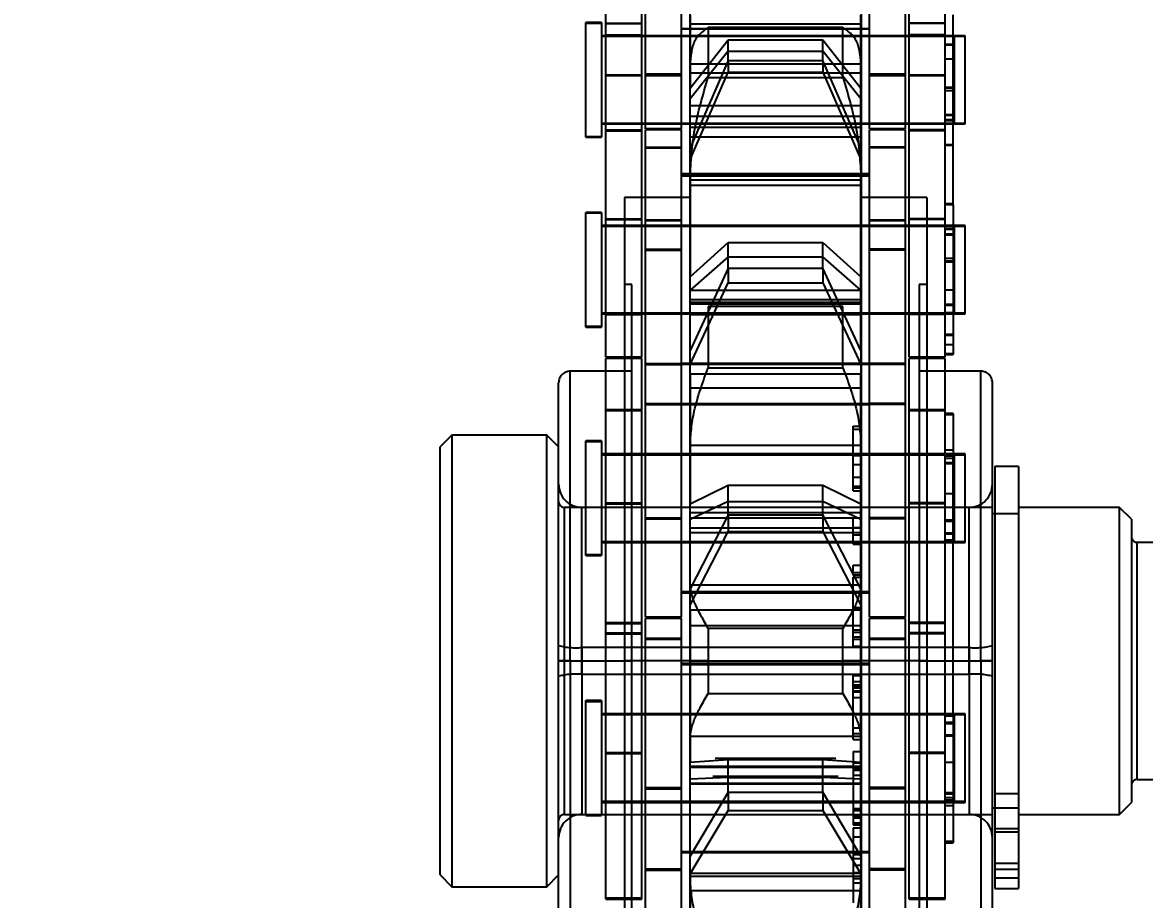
# Model space of a CAD drawing. Header units: metres. Extents: x 0 to 21025, y 0 to 14850.
# Drawn here: x 8820.4 to 8867.71, y 13208.89 to 13245.87 of the extents above; entities that cross this region are included whole.
import ezdxf

# ---------------------------------------------------------------- set-up
doc = ezdxf.new("R2010")
doc.units = ezdxf.units.M
doc.header["$LTSCALE"] = 25
doc.linetypes.add('HIDDEN2', pattern=[4.7625, 3.175, -1.5875])
doc.layers.add('18_COTAS', color=7, linetype='Continuous')
doc.layers.add('ST1', color=7, linetype='HIDDEN2')
doc.styles.add('ROMANS', font='ROMANS.SHX')
doc.dimstyles.new('25___1-25', dxfattribs={"dimscale": 25, "dimtxt": 2.5, "dimasz": 2, "dimexe": 1.5, "dimexo": 1, "dimgap": 0.5, "dimtad": 1, "dimzin": 12, "dimtxsty": 'ROMANS', "dimcen": 0, "dimclrd": 256, "dimclre": 256, "dimclrt": 3, "dimazin": 3, "dimtfac": 1, "dimtmove": 0, "dimatfit": 0, "dimfxl": 1, "dimlwd": -1, "dimlwe": -1, "dimarcsym": 0})

# ---------------------------------------------------------------- blocks, each defined once
blk = doc.blocks.new('*D14')
at = {"layer": '18_COTAS', "transparency": 16777216}
for p, q in [((8767.149, 13416.484), (9534.934, 13416.484)), ((9497.434, 11742.681), (9497.434, 13366.484)), ((8955.399, 11692.681), (9534.934, 11692.681))]:
    blk.add_line(p, q, dxfattribs=at)
for points in [[(9489.1, 13366.484), (9505.767, 13366.484), (9497.434, 13416.484)], [(9489.1, 11742.681), (9505.767, 11742.681), (9497.434, 11692.681)]]:
    blk.add_solid(points, dxfattribs=at)
at = {"layer": 'Defpoints', "color": 0, "transparency": 16777216}
for p in [(8742.149, 13416.484), (9497.434, 13416.484), (8930.399, 11692.681)]:
    blk.add_point(p, dxfattribs=at)
at = {"layer": '18_COTAS', "color": 3, "transparency": 16777216, "insert": (9447.731, 12554.582), "char_height": 62.5, "attachment_point": 5, "rotation": 90, "style": 'ROMANS'}
blk.add_mtext('1723,8', dxfattribs=at)

msp = doc.modelspace()

# ---------------------------------------------------------------- linework, layer by layer
at = {"layer": 'ST1'}
for p, q in [((8844.992, 13245.314), (8844.992, 13249.359)), ((8846.512, 13245.314), (8846.512, 13249.359)), ((8846.664, 13241.388), (8846.664, 13249.359)), ((8848.184, 13241.388), (8848.184, 13249.359)), ((8856.114, 13241.388), (8856.114, 13249.359)), ((8857.634, 13241.388), (8857.634, 13249.359)), ((8857.786, 13245.314), (8857.786, 13249.359)), ((8859.306, 13245.314), (8859.306, 13249.359)), ((8848.544, 13244.173), (8848.544, 13247.96)), ((8855.754, 13247.96), (8855.754, 13244.173)), ((8848.549, 13246.185), (8848.549, 13243.104)), ((8855.749, 13243.104), (8855.749, 13246.185)), ((8859.638, 13238.185), (8859.638, 13246.195)), ((8844.149, 13245.837), (8844.149, 13245.869)), ((8844.807, 13245.869), (8844.149, 13245.869)), ((8844.149, 13241.04), (8844.149, 13245.837)), ((8844.807, 13245.837), (8844.149, 13245.837)), ((8844.807, 13245.869), (8844.807, 13245.837)), ((8844.807, 13245.837), (8844.807, 13241.04)), ((8844.992, 13245.851), (8846.512, 13245.851)), ((8844.992, 13245.832), (8846.512, 13245.832)), ((8848.549, 13245.818), (8855.749, 13245.818)), ((8849.305, 13245.66), (8849.305, 13243.558)), ((8854.992, 13245.66), (8849.305, 13245.66)), ((8854.992, 13243.558), (8854.992, 13245.66)), ((8859.306, 13245.851), (8857.786, 13245.851)), ((8859.306, 13245.832), (8857.786, 13245.832)), ((8859.306, 13245.315), (8844.807, 13245.315)), ((8859.306, 13245.284), (8844.807, 13245.284)), ((8844.992, 13245.35), (8846.512, 13245.35)), ((8846.512, 13245.315), (8844.992, 13245.315)), ((8844.992, 13245.314), (8846.512, 13245.314)), ((8844.992, 13241.309), (8844.992, 13245.314)), ((8846.512, 13245.284), (8844.992, 13245.284)), ((8846.512, 13241.309), (8846.512, 13245.314)), ((8848.184, 13245.315), (8846.664, 13245.315)), ((8848.184, 13245.284), (8846.664, 13245.284)), ((8848.184, 13245.623), (8856.114, 13245.623)), ((8848.184, 13245.6), (8856.114, 13245.6)), ((8856.114, 13245.315), (8848.184, 13245.315)), ((8856.114, 13245.284), (8848.184, 13245.284)), ((8857.634, 13245.315), (8856.114, 13245.315)), ((8857.634, 13245.284), (8856.114, 13245.284)), ((8859.306, 13245.35), (8857.786, 13245.35)), ((8859.638, 13245.315), (8857.786, 13245.315)), ((8859.306, 13245.314), (8857.786, 13245.314)), ((8857.786, 13241.309), (8857.786, 13245.314)), ((8859.306, 13245.284), (8857.786, 13245.284)), ((8859.306, 13241.309), (8859.306, 13245.314)), ((8859.638, 13245.282), (8859.306, 13245.282)), ((8859.675, 13245.315), (8859.675, 13245.284)), ((8860.149, 13245.315), (8859.675, 13245.315)), ((8859.675, 13245.284), (8859.675, 13242.275)), ((8860.149, 13245.284), (8859.675, 13245.284)), ((8860.149, 13245.284), (8860.149, 13245.315)), ((8860.149, 13241.594), (8860.149, 13245.284)), ((8848.549, 13243.104), (8850.149, 13245.148)), ((8850.149, 13244.273), (8850.149, 13245.148)), ((8850.149, 13245.148), (8854.149, 13245.148)), ((8854.149, 13244.273), (8854.149, 13245.148)), ((8854.149, 13245.148), (8855.749, 13243.104)), ((8859.675, 13244.946), (8859.306, 13244.946)), ((8859.675, 13244.915), (8859.306, 13244.915)), ((8850.149, 13244.66), (8848.549, 13242.652)), ((8850.149, 13244.273), (8848.549, 13240.584)), ((8850.149, 13244.66), (8854.149, 13244.66)), ((8850.149, 13244.273), (8854.149, 13244.273)), ((8850.149, 13244.273), (8850.149, 13243.772)), ((8855.749, 13242.652), (8854.149, 13244.66)), ((8855.749, 13240.584), (8854.149, 13244.273)), ((8854.149, 13244.273), (8854.149, 13243.772)), ((8859.638, 13244.331), (8859.306, 13244.331)), ((8848.544, 13239.324), (8848.544, 13244.173)), ((8855.754, 13244.114), (8848.544, 13244.114)), ((8848.544, 13243.748), (8855.754, 13243.748)), ((8848.549, 13240.093), (8850.149, 13243.772)), ((8850.149, 13243.772), (8854.149, 13243.772)), ((8854.149, 13243.772), (8855.749, 13240.093)), ((8855.754, 13244.173), (8855.754, 13239.324)), ((8844.992, 13243.663), (8846.512, 13243.663)), ((8844.992, 13243.64), (8846.512, 13243.64)), ((8848.184, 13243.687), (8846.664, 13243.687)), ((8846.664, 13243.675), (8848.184, 13243.675)), ((8848.184, 13243.664), (8846.664, 13243.664)), ((8846.664, 13243.663), (8848.184, 13243.663)), ((8846.664, 13243.652), (8848.184, 13243.652)), ((8846.664, 13243.64), (8848.184, 13243.64)), ((8849.305, 13243.558), (8854.992, 13243.558)), ((8857.634, 13243.687), (8856.114, 13243.687)), ((8857.634, 13243.675), (8856.114, 13243.675)), ((8857.634, 13243.664), (8856.114, 13243.664)), ((8856.114, 13243.663), (8857.634, 13243.663)), ((8857.634, 13243.652), (8856.114, 13243.652)), ((8856.114, 13243.64), (8857.634, 13243.64)), ((8857.786, 13243.663), (8859.306, 13243.663)), ((8857.786, 13243.64), (8859.306, 13243.64)), ((8848.549, 13240.584), (8848.549, 13243.104)), ((8855.749, 13240.584), (8855.749, 13243.104)), ((8859.638, 13243.137), (8859.306, 13243.137)), ((8859.638, 13243.104), (8859.306, 13243.104)), ((8859.638, 13242.992), (8859.306, 13242.992)), ((8848.549, 13242.368), (8855.749, 13242.368)), ((8848.549, 13241.927), (8855.749, 13241.927)), ((8859.306, 13241.994), (8859.675, 13241.994)), ((8859.306, 13241.963), (8859.675, 13241.963)), ((8859.675, 13242.275), (8859.675, 13241.594)), ((8844.807, 13241.625), (8859.306, 13241.625)), ((8844.807, 13241.594), (8859.306, 13241.594)), ((8844.992, 13241.625), (8846.512, 13241.625)), ((8844.992, 13241.594), (8846.512, 13241.594)), ((8846.664, 13241.625), (8848.184, 13241.625)), ((8846.664, 13241.594), (8848.184, 13241.594)), ((8848.184, 13241.388), (8846.664, 13241.388)), ((8848.184, 13241.625), (8856.114, 13241.625)), ((8848.184, 13241.594), (8856.114, 13241.594)), ((8848.549, 13241.459), (8855.749, 13241.459)), ((8856.114, 13241.625), (8857.634, 13241.625)), ((8856.114, 13241.594), (8857.634, 13241.594)), ((8857.634, 13241.388), (8856.114, 13241.388)), ((8857.786, 13241.625), (8859.638, 13241.625)), ((8857.786, 13241.594), (8859.638, 13241.594)), ((8859.638, 13241.763), (8859.306, 13241.763)), ((8859.638, 13241.731), (8859.306, 13241.731)), ((8859.675, 13241.625), (8860.149, 13241.625)), ((8859.675, 13241.594), (8860.149, 13241.594)), ((8844.149, 13241.072), (8844.807, 13241.072)), ((8844.149, 13241.04), (8844.807, 13241.04)), ((8844.992, 13241.349), (8846.512, 13241.349)), ((8844.992, 13241.309), (8846.512, 13241.309)), ((8844.992, 13231.754), (8844.992, 13241.309)), ((8846.512, 13231.754), (8846.512, 13241.309)), ((8846.664, 13236.271), (8846.664, 13241.349)), ((8848.184, 13241.349), (8846.664, 13241.349)), ((8848.184, 13236.271), (8848.184, 13241.349)), ((8848.549, 13241.047), (8855.749, 13241.047)), ((8856.114, 13236.271), (8856.114, 13241.349)), ((8857.634, 13241.349), (8856.114, 13241.349)), ((8857.634, 13236.271), (8857.634, 13241.349)), ((8859.306, 13241.349), (8857.786, 13241.349)), ((8859.306, 13241.309), (8857.786, 13241.309)), ((8857.786, 13231.754), (8857.786, 13241.309)), ((8859.306, 13231.754), (8859.306, 13241.309)), ((8846.664, 13240.618), (8848.184, 13240.618)), ((8846.664, 13240.591), (8848.184, 13240.591)), ((8848.549, 13239.499), (8848.549, 13240.584)), ((8855.749, 13240.584), (8855.749, 13239.499)), ((8857.634, 13240.618), (8856.114, 13240.618)), ((8857.634, 13240.591), (8856.114, 13240.591)), ((8859.638, 13240.712), (8859.306, 13240.712)), ((8859.638, 13240.682), (8859.306, 13240.682)), ((8848.184, 13239.51), (8856.114, 13239.51)), ((8848.184, 13239.479), (8856.114, 13239.479)), ((8848.549, 13239.499), (8855.749, 13239.499)), ((8848.549, 13239.499), (8848.549, 13235.151)), ((8855.749, 13235.151), (8855.749, 13239.499)), ((8856.114, 13239.428), (8848.184, 13239.428)), ((8856.114, 13239.389), (8848.184, 13239.389)), ((8848.544, 13239.221), (8848.544, 13239.324)), ((8848.544, 13239.324), (8848.544, 13239.221)), ((8855.754, 13239.221), (8848.544, 13239.221)), ((8848.544, 13234.055), (8848.544, 13239.221)), ((8848.549, 13239.013), (8855.749, 13239.013)), ((8855.754, 13239.324), (8855.754, 13239.221)), ((8855.754, 13239.221), (8855.754, 13239.324)), ((8855.754, 13239.221), (8855.754, 13234.055)), ((8845.774, 13238.495), (8845.774, 13218.951)), ((8848.544, 13238.495), (8845.774, 13238.495)), ((8858.524, 13238.495), (8855.754, 13238.495)), ((8858.524, 13238.495), (8858.524, 13218.951)), ((8859.638, 13238.226), (8859.306, 13238.226)), ((8859.638, 13238.185), (8859.306, 13238.185)), ((8859.638, 13238.185), (8859.638, 13231.877)), ((8844.149, 13237.828), (8844.149, 13237.867)), ((8844.807, 13237.867), (8844.149, 13237.867)), ((8844.149, 13233.031), (8844.149, 13237.828)), ((8844.807, 13237.828), (8844.149, 13237.828)), ((8844.807, 13237.867), (8844.807, 13237.828)), ((8844.807, 13237.828), (8844.807, 13233.031)), ((8844.992, 13237.59), (8846.512, 13237.59)), ((8859.306, 13237.59), (8857.786, 13237.59)), ((8859.306, 13237.313), (8844.807, 13237.313)), ((8859.306, 13237.274), (8844.807, 13237.274)), ((8844.992, 13237.559), (8846.512, 13237.559)), ((8846.512, 13237.313), (8844.992, 13237.313)), ((8846.512, 13237.274), (8844.992, 13237.274)), ((8846.664, 13237.55), (8848.184, 13237.55)), ((8846.664, 13237.519), (8848.184, 13237.519)), ((8848.184, 13237.313), (8846.664, 13237.313)), ((8848.184, 13237.274), (8846.664, 13237.274)), ((8856.114, 13237.313), (8848.184, 13237.313)), ((8856.114, 13237.274), (8848.184, 13237.274)), ((8856.114, 13237.55), (8857.634, 13237.55)), ((8856.114, 13237.519), (8857.634, 13237.519)), ((8857.634, 13237.313), (8856.114, 13237.313)), ((8857.634, 13237.274), (8856.114, 13237.274)), ((8859.306, 13237.559), (8857.786, 13237.559)), ((8859.638, 13237.313), (8857.786, 13237.313)), ((8859.638, 13237.274), (8857.786, 13237.274)), ((8859.638, 13237.175), (8859.306, 13237.175)), ((8859.638, 13237.137), (8859.306, 13237.137)), ((8859.675, 13237.313), (8859.675, 13237.274)), ((8860.149, 13237.313), (8859.675, 13237.313)), ((8859.675, 13237.274), (8859.675, 13234.265)), ((8860.149, 13237.274), (8859.675, 13237.274)), ((8860.149, 13237.274), (8860.149, 13237.313)), ((8860.149, 13233.584), (8860.149, 13237.274)), ((8859.675, 13236.944), (8859.306, 13236.944)), ((8859.675, 13236.905), (8859.306, 13236.905)), ((8846.664, 13236.315), (8848.184, 13236.315)), ((8846.664, 13236.271), (8848.184, 13236.271)), ((8846.664, 13231.451), (8846.664, 13236.271)), ((8848.184, 13231.451), (8848.184, 13236.271)), ((8848.549, 13235.151), (8850.149, 13236.591)), ((8850.149, 13235.512), (8850.149, 13236.591)), ((8850.149, 13236.591), (8854.149, 13236.591)), ((8854.149, 13235.512), (8854.149, 13236.591)), ((8854.149, 13236.591), (8855.749, 13235.151)), ((8857.634, 13236.315), (8856.114, 13236.315)), ((8857.634, 13236.271), (8856.114, 13236.271)), ((8856.114, 13231.451), (8856.114, 13236.271)), ((8857.634, 13231.451), (8857.634, 13236.271)), ((8850.149, 13235.988), (8848.549, 13234.589)), ((8850.149, 13235.988), (8854.149, 13235.988)), ((8855.749, 13234.589), (8854.149, 13235.988)), ((8859.638, 13235.917), (8859.306, 13235.917)), ((8859.638, 13235.801), (8859.306, 13235.801)), ((8859.638, 13235.764), (8859.306, 13235.764)), ((8850.149, 13235.512), (8848.549, 13232.045)), ((8850.149, 13235.512), (8854.149, 13235.512)), ((8850.149, 13235.512), (8850.149, 13234.898)), ((8855.749, 13232.045), (8854.149, 13235.512)), ((8854.149, 13235.512), (8854.149, 13234.898)), ((8846.092, 13234.831), (8845.774, 13234.831)), ((8846.092, 13218.951), (8846.092, 13234.831)), ((8848.549, 13232.045), (8848.549, 13235.151)), ((8848.549, 13231.449), (8850.149, 13234.898)), ((8850.149, 13234.898), (8854.149, 13234.898)), ((8854.149, 13234.898), (8855.749, 13231.449)), ((8855.749, 13232.045), (8855.749, 13235.151)), ((8858.205, 13234.831), (8858.205, 13218.951)), ((8858.524, 13234.831), (8858.205, 13234.831)), ((8848.549, 13234.587), (8855.749, 13234.587)), ((8859.638, 13234.579), (8859.306, 13234.579)), ((8855.756, 13234.171), (8848.541, 13234.171)), ((8848.544, 13228.107), (8848.544, 13234.055)), ((8855.754, 13234.039), (8848.544, 13234.039)), ((8848.544, 13234.011), (8855.754, 13234.011)), ((8848.549, 13234.082), (8855.749, 13234.082)), ((8848.549, 13234.037), (8855.749, 13234.037)), ((8849.305, 13233.892), (8849.305, 13231.315)), ((8854.992, 13233.892), (8849.305, 13233.892)), ((8854.992, 13231.315), (8854.992, 13233.892)), ((8855.754, 13234.055), (8855.754, 13228.107)), ((8859.306, 13233.992), (8859.675, 13233.992)), ((8859.306, 13233.953), (8859.675, 13233.953)), ((8859.675, 13234.265), (8859.675, 13233.584)), ((8844.807, 13233.623), (8859.306, 13233.623)), ((8844.807, 13233.584), (8859.306, 13233.584)), ((8844.992, 13233.623), (8846.512, 13233.623)), ((8844.992, 13233.589), (8846.512, 13233.589)), ((8844.992, 13233.584), (8846.512, 13233.584)), ((8844.992, 13233.554), (8846.512, 13233.554)), ((8846.664, 13233.623), (8848.184, 13233.623)), ((8846.664, 13233.584), (8848.184, 13233.584)), ((8848.184, 13233.623), (8856.114, 13233.623)), ((8848.184, 13233.584), (8856.114, 13233.584)), ((8848.549, 13233.553), (8855.749, 13233.553)), ((8856.114, 13233.623), (8857.634, 13233.623)), ((8856.114, 13233.584), (8857.634, 13233.584)), ((8857.786, 13233.623), (8859.306, 13233.623)), ((8859.306, 13233.589), (8857.786, 13233.589)), ((8857.786, 13233.584), (8859.638, 13233.584)), ((8859.306, 13233.554), (8857.786, 13233.554)), ((8859.638, 13233.624), (8859.306, 13233.624)), ((8859.675, 13233.623), (8860.149, 13233.623)), ((8859.675, 13233.584), (8860.149, 13233.584)), ((8844.149, 13233.07), (8844.807, 13233.07)), ((8844.149, 13233.031), (8844.807, 13233.031)), ((8859.638, 13232.71), (8859.306, 13232.71)), ((8859.638, 13232.673), (8859.306, 13232.673)), ((8848.549, 13231.051), (8848.549, 13232.045)), ((8855.749, 13232.045), (8855.749, 13231.051)), ((8859.638, 13232.286), (8859.306, 13232.286)), ((8859.306, 13231.916), (8859.638, 13231.916)), ((8846.512, 13231.754), (8844.992, 13231.754)), ((8844.992, 13225.571), (8844.992, 13231.708)), ((8846.512, 13231.708), (8844.992, 13231.708)), ((8846.512, 13225.571), (8846.512, 13231.708)), ((8846.664, 13231.498), (8848.184, 13231.498)), ((8846.664, 13220.797), (8846.664, 13231.451)), ((8846.664, 13231.451), (8848.184, 13231.451)), ((8848.184, 13231.508), (8856.114, 13231.508)), ((8848.184, 13231.469), (8856.114, 13231.469)), ((8848.184, 13220.797), (8848.184, 13231.451)), ((8857.634, 13231.498), (8856.114, 13231.498)), ((8857.634, 13231.451), (8856.114, 13231.451)), ((8856.114, 13220.797), (8856.114, 13231.451)), ((8857.634, 13220.797), (8857.634, 13231.451)), ((8859.306, 13231.754), (8857.786, 13231.754)), ((8857.786, 13225.571), (8857.786, 13231.708)), ((8859.306, 13231.708), (8857.786, 13231.708)), ((8859.306, 13231.877), (8859.638, 13231.877)), ((8859.306, 13225.571), (8859.306, 13231.708)), ((8843.492, 13218.951), (8843.492, 13231.166)), ((8846.092, 13231.166), (8843.492, 13231.166)), ((8848.549, 13231.051), (8855.749, 13231.051)), ((8848.549, 13231.051), (8848.549, 13225.576)), ((8849.305, 13231.315), (8854.992, 13231.315)), ((8855.749, 13225.576), (8855.749, 13231.051)), ((8860.805, 13231.166), (8858.205, 13231.166)), ((8860.805, 13218.951), (8860.805, 13231.166)), ((8843.004, 13218.951), (8843.004, 13230.678)), ((8861.294, 13218.951), (8861.294, 13230.678)), ((8848.549, 13230.461), (8855.749, 13230.461)), ((8844.992, 13229.548), (8846.512, 13229.548)), ((8846.664, 13229.804), (8848.184, 13229.804)), ((8846.664, 13229.766), (8848.184, 13229.766)), ((8856.114, 13229.794), (8848.184, 13229.794)), ((8856.114, 13229.748), (8848.184, 13229.748)), ((8857.634, 13229.804), (8856.114, 13229.804)), ((8857.634, 13229.766), (8856.114, 13229.766)), ((8857.786, 13229.548), (8859.306, 13229.548)), ((8844.992, 13229.509), (8846.512, 13229.509)), ((8857.786, 13229.509), (8859.306, 13229.509)), ((8859.638, 13229.386), (8859.306, 13229.386)), ((8859.638, 13229.34), (8859.306, 13229.34)), ((8859.638, 13229.322), (8859.306, 13229.322)), ((8859.638, 13229.386), (8859.638, 13229.34)), ((8859.638, 13229.34), (8859.638, 13227.582)), ((8855.419, 13228.724), (8855.419, 13228.851)), ((8855.419, 13228.851), (8855.754, 13228.851)), ((8855.419, 13228.724), (8855.754, 13228.724)), ((8855.419, 13227.613), (8855.419, 13228.724)), ((8838.504, 13228.476), (8838.004, 13227.976)), ((8838.504, 13228.476), (8838.504, 13218.951)), ((8842.504, 13228.476), (8838.504, 13228.476)), ((8842.504, 13209.426), (8842.504, 13228.476)), ((8843.004, 13227.976), (8842.504, 13228.476)), ((8844.149, 13228.187), (8844.149, 13228.232)), ((8844.807, 13228.232), (8844.149, 13228.232)), ((8844.149, 13223.39), (8844.149, 13228.187)), ((8844.807, 13228.187), (8844.149, 13228.187)), ((8844.807, 13228.232), (8844.807, 13228.187)), ((8844.807, 13228.187), (8844.807, 13223.39)), ((8838.004, 13218.951), (8838.004, 13227.976)), ((8859.306, 13227.679), (8844.807, 13227.679)), ((8846.512, 13227.679), (8844.992, 13227.679)), ((8848.184, 13227.679), (8846.664, 13227.679)), ((8856.114, 13227.679), (8848.184, 13227.679)), ((8848.544, 13228.037), (8848.544, 13228.107)), ((8855.754, 13228.037), (8848.544, 13228.037)), ((8848.544, 13222.145), (8848.544, 13228.037)), ((8855.754, 13228.107), (8855.754, 13228.037)), ((8855.754, 13228.037), (8855.754, 13222.145)), ((8857.634, 13227.679), (8856.114, 13227.679)), ((8859.638, 13227.679), (8857.786, 13227.679)), ((8859.638, 13227.832), (8859.306, 13227.832)), ((8859.675, 13227.679), (8859.675, 13227.633)), ((8860.149, 13227.679), (8859.675, 13227.679)), ((8860.149, 13227.633), (8860.149, 13227.679)), ((8859.306, 13227.633), (8844.807, 13227.633)), ((8846.512, 13227.633), (8844.992, 13227.633)), ((8848.184, 13227.633), (8846.664, 13227.633)), ((8856.114, 13227.633), (8848.184, 13227.633)), ((8855.419, 13226.705), (8855.419, 13227.613)), ((8855.419, 13227.613), (8855.754, 13227.613)), ((8855.419, 13227.231), (8855.754, 13227.231)), ((8857.634, 13227.633), (8856.114, 13227.633)), ((8859.306, 13227.633), (8857.786, 13227.633)), ((8859.638, 13227.63), (8859.306, 13227.63)), ((8859.638, 13227.582), (8859.306, 13227.582)), ((8859.638, 13227.489), (8859.306, 13227.489)), ((8859.675, 13227.31), (8859.306, 13227.31)), ((8859.675, 13227.264), (8859.306, 13227.264)), ((8859.638, 13216.62), (8859.638, 13227.582)), ((8859.675, 13227.633), (8859.675, 13224.196)), ((8860.149, 13227.633), (8859.675, 13227.633)), ((8860.149, 13223.943), (8860.149, 13227.633)), ((8855.419, 13226.705), (8855.754, 13226.705)), ((8855.419, 13226.324), (8855.419, 13226.705)), ((8861.394, 13227.151), (8861.394, 13213.364)), ((8862.394, 13227.151), (8861.394, 13227.151)), ((8862.394, 13227.151), (8862.394, 13213.364)), ((8848.549, 13225.576), (8850.149, 13226.365)), ((8850.149, 13225.117), (8850.149, 13226.365)), ((8850.149, 13226.365), (8854.149, 13226.365)), ((8854.149, 13225.117), (8854.149, 13226.365)), ((8854.149, 13226.365), (8855.749, 13225.576)), ((8855.419, 13226.324), (8855.754, 13226.324)), ((8855.419, 13226.122), (8855.419, 13226.324)), ((8855.419, 13226.249), (8855.754, 13226.249)), ((8855.419, 13226.122), (8855.754, 13226.122)), ((8859.638, 13225.998), (8859.306, 13225.998)), ((8861.294, 13225.426), (8843.254, 13225.426)), ((8843.254, 13212.523), (8843.254, 13225.379)), ((8860.316, 13225.426), (8843.981, 13225.426)), ((8843.981, 13218.387), (8843.981, 13225.423)), ((8844.992, 13225.621), (8846.512, 13225.621)), ((8844.992, 13225.571), (8846.512, 13225.571)), ((8844.992, 13220.09), (8844.992, 13225.571)), ((8846.512, 13220.09), (8846.512, 13225.571)), ((8850.149, 13225.667), (8848.549, 13224.921)), ((8848.549, 13221.984), (8848.549, 13225.576)), ((8850.149, 13225.667), (8854.149, 13225.667)), ((8855.749, 13224.921), (8854.149, 13225.667)), ((8855.749, 13221.984), (8855.749, 13225.576)), ((8859.306, 13225.621), (8857.786, 13225.621)), ((8859.306, 13225.571), (8857.786, 13225.571)), ((8857.786, 13220.09), (8857.786, 13225.571)), ((8859.306, 13220.09), (8859.306, 13225.571)), ((8860.316, 13218.387), (8860.316, 13225.423)), ((8866.649, 13225.426), (8862.394, 13225.426)), ((8866.649, 13212.476), (8866.649, 13225.426)), ((8867.149, 13224.926), (8866.649, 13225.426)), ((8846.664, 13224.987), (8848.184, 13224.987)), ((8846.664, 13224.946), (8848.184, 13224.946)), ((8848.549, 13225.203), (8855.749, 13225.203)), ((8850.149, 13225.117), (8848.549, 13221.984)), ((8848.549, 13224.989), (8855.749, 13224.989)), ((8850.149, 13225.117), (8854.149, 13225.117)), ((8850.149, 13225.117), (8850.149, 13224.41)), ((8855.749, 13221.984), (8854.149, 13225.117)), ((8854.149, 13225.117), (8854.149, 13224.41)), ((8855.419, 13224.268), (8855.419, 13224.967)), ((8857.634, 13224.987), (8856.114, 13224.987)), ((8857.634, 13224.946), (8856.114, 13224.946)), ((8859.638, 13224.884), (8859.306, 13224.884)), ((8859.638, 13224.837), (8859.306, 13224.837)), ((8862.394, 13225.151), (8861.294, 13225.151)), ((8862.394, 13225.151), (8861.394, 13225.151)), ((8867.149, 13224.926), (8867.149, 13212.976)), ((8848.549, 13224.56), (8855.749, 13224.56)), ((8848.549, 13221.301), (8850.149, 13224.41)), ((8848.549, 13224.36), (8855.749, 13224.36)), ((8850.149, 13224.41), (8854.149, 13224.41)), ((8854.149, 13224.41), (8855.749, 13221.301)), ((8855.419, 13224.575), (8855.754, 13224.575)), ((8859.306, 13224.358), (8859.675, 13224.358)), ((8844.807, 13223.989), (8859.306, 13223.989)), ((8844.807, 13223.943), (8859.306, 13223.943)), ((8844.992, 13223.989), (8846.512, 13223.989)), ((8844.992, 13223.943), (8846.512, 13223.943)), ((8846.664, 13223.989), (8848.184, 13223.989)), ((8846.664, 13223.943), (8848.184, 13223.943)), ((8848.184, 13223.989), (8856.114, 13223.989)), ((8848.184, 13223.943), (8856.114, 13223.943)), ((8855.419, 13223.875), (8855.419, 13224.268)), ((8855.419, 13224.268), (8855.754, 13224.268)), ((8855.419, 13223.875), (8855.754, 13223.875)), ((8856.114, 13223.989), (8857.634, 13223.989)), ((8856.114, 13223.943), (8857.634, 13223.943)), ((8857.786, 13223.989), (8859.638, 13223.989)), ((8857.786, 13223.943), (8859.638, 13223.943)), ((8859.306, 13224.312), (8859.675, 13224.312)), ((8859.638, 13224.038), (8859.306, 13224.038)), ((8859.638, 13223.995), (8859.306, 13223.995)), ((8859.638, 13223.99), (8859.306, 13223.99)), ((8859.638, 13223.944), (8859.306, 13223.944)), ((8859.675, 13224.196), (8859.675, 13223.943)), ((8859.675, 13223.989), (8860.149, 13223.989)), ((8859.675, 13223.943), (8860.149, 13223.943)), ((8881.649, 13223.951), (8867.399, 13223.951)), ((8867.399, 13213.963), (8867.399, 13223.94)), ((8844.149, 13223.435), (8844.807, 13223.435)), ((8844.149, 13223.39), (8844.807, 13223.39)), ((8855.419, 13222.686), (8855.419, 13222.985)), ((8855.419, 13222.985), (8855.754, 13222.985)), ((8855.419, 13222.686), (8855.754, 13222.686)), ((8855.419, 13222.583), (8855.754, 13222.583)), ((8855.419, 13222.487), (8855.754, 13222.487)), ((8855.419, 13221.148), (8855.419, 13222.487)), ((8848.544, 13222.116), (8848.544, 13222.145)), ((8855.754, 13222.145), (8848.544, 13222.145)), ((8848.544, 13218.951), (8848.544, 13222.116)), ((8848.549, 13221.112), (8848.549, 13221.984)), ((8855.749, 13221.984), (8855.749, 13221.112)), ((8855.754, 13222.145), (8855.754, 13222.116)), ((8855.754, 13222.116), (8855.754, 13218.951)), ((8848.184, 13221.874), (8856.114, 13221.874)), ((8848.184, 13221.828), (8856.114, 13221.828)), ((8848.549, 13221.112), (8855.749, 13221.112)), ((8848.549, 13221.112), (8848.549, 13214.687)), ((8855.419, 13221.205), (8855.754, 13221.205)), ((8855.419, 13221.148), (8855.754, 13221.148)), ((8855.419, 13221.105), (8855.754, 13221.105)), ((8855.419, 13220.17), (8855.419, 13221.105)), ((8855.749, 13214.687), (8855.749, 13221.112)), ((8844.992, 13220.568), (8846.512, 13220.568)), ((8848.184, 13220.797), (8846.664, 13220.797)), ((8846.664, 13213.556), (8846.664, 13220.746)), ((8848.184, 13220.746), (8846.664, 13220.746)), ((8848.184, 13213.556), (8848.184, 13220.746)), ((8857.634, 13220.797), (8856.114, 13220.797)), ((8856.114, 13213.556), (8856.114, 13220.746)), ((8857.634, 13220.746), (8856.114, 13220.746)), ((8857.634, 13213.556), (8857.634, 13220.746)), ((8859.306, 13220.568), (8857.786, 13220.568)), ((8844.992, 13220.525), (8846.512, 13220.525)), ((8844.992, 13220.142), (8846.512, 13220.142)), ((8844.992, 13208.906), (8844.992, 13220.09)), ((8844.992, 13220.09), (8846.512, 13220.09)), ((8846.512, 13208.906), (8846.512, 13220.09)), ((8848.549, 13220.438), (8855.749, 13220.438)), ((8849.305, 13220.323), (8849.305, 13218.951)), ((8854.992, 13220.323), (8849.305, 13220.323)), ((8854.992, 13218.951), (8854.992, 13220.323)), ((8855.419, 13220.265), (8855.754, 13220.265)), ((8855.419, 13220.17), (8855.754, 13220.17)), ((8855.419, 13219.966), (8855.419, 13220.17)), ((8859.306, 13220.525), (8857.786, 13220.525)), ((8859.306, 13220.142), (8857.786, 13220.142)), ((8859.306, 13220.09), (8857.786, 13220.09)), ((8857.786, 13208.906), (8857.786, 13220.09)), ((8859.306, 13208.906), (8859.306, 13220.09)), ((8846.664, 13219.914), (8848.184, 13219.914)), ((8846.664, 13219.868), (8848.184, 13219.868)), ((8855.419, 13219.571), (8855.419, 13219.966)), ((8855.419, 13219.966), (8855.754, 13219.966)), ((8855.419, 13219.871), (8855.754, 13219.871)), ((8856.114, 13219.914), (8857.634, 13219.914)), ((8856.114, 13219.868), (8857.634, 13219.868)), ((8843.981, 13219.516), (8843.981, 13212.48)), ((8860.316, 13219.516), (8843.981, 13219.516)), ((8855.419, 13219.571), (8855.754, 13219.571)), ((8860.316, 13219.516), (8860.316, 13212.48)), ((8838.004, 13209.926), (8838.004, 13218.951)), ((8838.504, 13218.951), (8838.504, 13209.426)), ((8843.004, 13218.951), (8843.492, 13218.951)), ((8843.004, 13207.225), (8843.004, 13218.951)), ((8843.492, 13218.951), (8843.004, 13218.951)), ((8843.492, 13218.951), (8843.492, 13206.736)), ((8843.492, 13218.951), (8846.092, 13218.951)), ((8848.544, 13218.951), (8845.774, 13218.951)), ((8845.774, 13218.951), (8845.774, 13199.407)), ((8846.092, 13218.951), (8845.774, 13218.951)), ((8846.092, 13203.072), (8846.092, 13218.951)), ((8856.114, 13218.837), (8848.184, 13218.837)), ((8856.114, 13218.786), (8848.184, 13218.786)), ((8848.544, 13215.786), (8848.544, 13218.951)), ((8848.544, 13218.951), (8849.305, 13218.951)), ((8849.305, 13218.951), (8848.544, 13218.951)), ((8849.305, 13218.951), (8849.305, 13217.58)), ((8849.305, 13218.951), (8854.992, 13218.951)), ((8854.992, 13217.58), (8854.992, 13218.951)), ((8854.992, 13218.951), (8855.754, 13218.951)), ((8855.754, 13218.951), (8854.992, 13218.951)), ((8855.754, 13218.951), (8855.754, 13215.786)), ((8858.524, 13218.951), (8855.754, 13218.951)), ((8858.205, 13218.951), (8858.524, 13218.951)), ((8858.205, 13218.951), (8858.205, 13203.072)), ((8858.205, 13218.951), (8860.805, 13218.951)), ((8858.524, 13218.951), (8858.524, 13199.407)), ((8860.805, 13218.951), (8860.805, 13206.736)), ((8860.805, 13218.951), (8861.294, 13218.951)), ((8861.294, 13218.951), (8860.805, 13218.951)), ((8861.294, 13207.225), (8861.294, 13218.951)), ((8843.981, 13218.387), (8860.316, 13218.387)), ((8855.419, 13217.936), (8855.419, 13218.336)), ((8855.419, 13218.336), (8855.754, 13218.336)), ((8855.419, 13218.085), (8855.754, 13218.085)), ((8855.419, 13217.936), (8855.754, 13217.936)), ((8855.419, 13217.854), (8855.419, 13217.936)), ((8855.419, 13217.854), (8855.754, 13217.854)), ((8855.419, 13217.651), (8855.419, 13217.854)), ((8855.419, 13217.813), (8855.754, 13217.813)), ((8844.149, 13217.225), (8844.149, 13217.275)), ((8844.807, 13217.275), (8844.149, 13217.275)), ((8844.807, 13217.275), (8844.807, 13217.225)), ((8849.305, 13217.58), (8854.992, 13217.58)), ((8855.419, 13217.685), (8855.754, 13217.685)), ((8855.419, 13216.382), (8855.419, 13217.651)), ((8855.419, 13217.651), (8855.754, 13217.651)), ((8855.419, 13217.402), (8855.754, 13217.402)), ((8844.149, 13212.428), (8844.149, 13217.225)), ((8844.807, 13217.225), (8844.149, 13217.225)), ((8844.807, 13217.225), (8844.807, 13212.428)), ((8859.306, 13216.722), (8844.807, 13216.722)), ((8859.306, 13216.671), (8844.807, 13216.671)), ((8846.512, 13216.722), (8844.992, 13216.722)), ((8846.512, 13216.671), (8844.992, 13216.671)), ((8848.184, 13216.722), (8846.664, 13216.722)), ((8848.184, 13216.671), (8846.664, 13216.671)), ((8856.114, 13216.722), (8848.184, 13216.722)), ((8856.114, 13216.671), (8848.184, 13216.671)), ((8855.419, 13215.885), (8855.419, 13216.382)), ((8857.634, 13216.722), (8856.114, 13216.722)), ((8857.634, 13216.671), (8856.114, 13216.671)), ((8859.638, 13216.722), (8857.786, 13216.722)), ((8859.638, 13216.671), (8857.786, 13216.671)), ((8859.638, 13216.721), (8859.306, 13216.721)), ((8859.638, 13216.673), (8859.306, 13216.673)), ((8859.638, 13216.67), (8859.306, 13216.67)), ((8859.638, 13216.62), (8859.306, 13216.62)), ((8859.675, 13216.353), (8859.306, 13216.353)), ((8859.675, 13216.302), (8859.306, 13216.302)), ((8859.638, 13216.62), (8859.638, 13211.274)), ((8859.675, 13216.722), (8859.675, 13216.671)), ((8860.149, 13216.722), (8859.675, 13216.722)), ((8859.675, 13216.671), (8859.675, 13213.234)), ((8860.149, 13216.671), (8859.675, 13216.671)), ((8860.149, 13216.671), (8860.149, 13216.722)), ((8860.149, 13212.981), (8860.149, 13216.671)), ((8855.419, 13216.131), (8855.754, 13216.131)), ((8855.419, 13215.885), (8855.754, 13215.885)), ((8855.419, 13215.634), (8855.419, 13215.885)), ((8859.638, 13215.826), (8859.306, 13215.826)), ((8848.544, 13215.758), (8848.544, 13215.786)), ((8855.754, 13215.758), (8848.544, 13215.758)), ((8848.544, 13209.865), (8848.544, 13215.758)), ((8855.419, 13215.634), (8855.754, 13215.634)), ((8855.754, 13215.786), (8855.754, 13215.758)), ((8855.754, 13215.758), (8855.754, 13209.865)), ((8859.638, 13215.777), (8859.306, 13215.777)), ((8844.992, 13215.09), (8846.512, 13215.09)), ((8844.992, 13215.044), (8846.512, 13215.044)), ((8855.419, 13215.134), (8855.419, 13212.729)), ((8855.419, 13215.134), (8855.754, 13215.134)), ((8859.306, 13215.09), (8857.786, 13215.09)), ((8859.306, 13215.044), (8857.786, 13215.044)), ((8848.549, 13214.687), (8850.149, 13214.799)), ((8848.549, 13210.724), (8848.549, 13214.687)), ((8848.549, 13214.515), (8855.749, 13214.515)), ((8848.549, 13214.471), (8855.749, 13214.471)), ((8854.689, 13214.838), (8849.608, 13214.838)), ((8850.149, 13213.423), (8850.149, 13214.799)), ((8850.149, 13214.799), (8854.149, 13214.799)), ((8854.149, 13213.423), (8854.149, 13214.799)), ((8854.149, 13214.799), (8855.749, 13214.687)), ((8855.419, 13214.656), (8855.754, 13214.656)), ((8855.419, 13214.447), (8855.754, 13214.447)), ((8855.419, 13214.426), (8855.754, 13214.426)), ((8855.749, 13210.724), (8855.749, 13214.687)), ((8859.638, 13214.668), (8859.306, 13214.668)), ((8850.149, 13214.028), (8848.549, 13213.959)), ((8854.789, 13214.084), (8849.508, 13214.084)), ((8850.149, 13214.028), (8854.149, 13214.028)), ((8855.749, 13213.959), (8854.149, 13214.028)), ((8855.419, 13214.342), (8855.754, 13214.342)), ((8855.419, 13214.138), (8855.754, 13214.138)), ((8867.399, 13213.951), (8881.649, 13213.951)), ((8846.664, 13213.611), (8848.184, 13213.611)), ((8846.664, 13213.556), (8848.184, 13213.556)), ((8846.664, 13207.59), (8846.664, 13213.556)), ((8848.184, 13207.59), (8848.184, 13213.556)), ((8848.549, 13213.801), (8855.749, 13213.801)), ((8848.549, 13213.763), (8855.749, 13213.763)), ((8857.634, 13213.611), (8856.114, 13213.611)), ((8857.634, 13213.556), (8856.114, 13213.556)), ((8856.114, 13207.59), (8856.114, 13213.556)), ((8857.634, 13207.59), (8857.634, 13213.556)), ((8844.807, 13213.032), (8859.306, 13213.032)), ((8844.992, 13213.032), (8846.512, 13213.032)), ((8846.664, 13213.032), (8848.184, 13213.032)), ((8848.184, 13213.032), (8856.114, 13213.032)), ((8850.149, 13213.423), (8848.549, 13210.724)), ((8850.149, 13213.423), (8854.149, 13213.423)), ((8850.149, 13213.423), (8850.149, 13212.645)), ((8855.749, 13210.724), (8854.149, 13213.423)), ((8854.149, 13213.423), (8854.149, 13212.645)), ((8856.114, 13213.032), (8857.634, 13213.032)), ((8857.786, 13213.032), (8859.306, 13213.032)), ((8859.306, 13213.401), (8859.675, 13213.401)), ((8859.306, 13213.35), (8859.675, 13213.35)), ((8859.638, 13213.175), (8859.306, 13213.175)), ((8859.638, 13213.081), (8859.306, 13213.081)), ((8859.638, 13213.033), (8859.306, 13213.033)), ((8859.675, 13213.234), (8859.675, 13212.981)), ((8859.675, 13213.032), (8860.149, 13213.032)), ((8861.394, 13213.364), (8862.394, 13213.364)), ((8861.394, 13213.364), (8861.394, 13211.749)), ((8862.394, 13213.364), (8862.394, 13211.749)), ((8844.807, 13212.981), (8859.306, 13212.981)), ((8844.992, 13212.981), (8846.512, 13212.981)), ((8846.664, 13212.981), (8848.184, 13212.981)), ((8848.184, 13212.981), (8856.114, 13212.981)), ((8848.549, 13209.977), (8850.149, 13212.645)), ((8850.149, 13212.645), (8854.149, 13212.645)), ((8854.149, 13212.645), (8855.749, 13209.977)), ((8855.419, 13212.729), (8855.419, 13212.644)), ((8855.419, 13212.729), (8855.754, 13212.729)), ((8855.419, 13212.644), (8855.754, 13212.644)), ((8855.419, 13212.644), (8855.419, 13212.414)), ((8856.114, 13212.981), (8857.634, 13212.981)), ((8857.786, 13212.981), (8859.638, 13212.981)), ((8859.638, 13212.836), (8859.306, 13212.836)), ((8859.675, 13212.981), (8860.149, 13212.981)), ((8861.294, 13212.751), (8862.394, 13212.751)), ((8861.394, 13212.753), (8862.394, 13212.753)), ((8866.649, 13212.476), (8867.149, 13212.976)), ((8843.254, 13212.476), (8861.294, 13212.476)), ((8843.981, 13212.476), (8860.316, 13212.476)), ((8844.149, 13212.478), (8844.807, 13212.478)), ((8844.149, 13212.428), (8844.807, 13212.428)), ((8855.419, 13212.414), (8855.419, 13212.33)), ((8855.419, 13212.414), (8855.754, 13212.414)), ((8855.419, 13212.33), (8855.754, 13212.33)), ((8855.419, 13212.33), (8855.419, 13212.126)), ((8855.419, 13212.126), (8855.754, 13212.126)), ((8855.419, 13212.126), (8855.419, 13212.041)), ((8855.419, 13212.041), (8855.754, 13212.041)), ((8862.394, 13212.476), (8866.649, 13212.476)), ((8855.419, 13211.91), (8855.419, 13211.532)), ((8855.419, 13211.91), (8855.754, 13211.91)), ((8862.394, 13211.865), (8861.394, 13211.865)), ((8861.394, 13211.749), (8862.394, 13211.749)), ((8861.394, 13211.749), (8861.394, 13210.418)), ((8862.394, 13211.749), (8862.394, 13210.418)), ((8855.419, 13211.532), (8855.754, 13211.532)), ((8855.419, 13211.532), (8855.419, 13210.625)), ((8859.638, 13211.343), (8859.306, 13211.343)), ((8859.306, 13211.325), (8859.638, 13211.325)), ((8859.306, 13211.274), (8859.638, 13211.274)), ((8848.184, 13210.917), (8856.114, 13210.917)), ((8848.184, 13210.866), (8856.114, 13210.866)), ((8848.549, 13210.002), (8848.549, 13210.724)), ((8855.419, 13210.786), (8855.754, 13210.786)), ((8855.419, 13210.625), (8855.419, 13210.023)), ((8855.419, 13210.625), (8855.754, 13210.625)), ((8855.749, 13210.724), (8855.749, 13210.002)), ((8846.664, 13210.179), (8848.184, 13210.179)), ((8855.419, 13210.341), (8855.754, 13210.341)), ((8857.634, 13210.179), (8856.114, 13210.179)), ((8861.394, 13210.418), (8862.394, 13210.418)), ((8861.394, 13210.418), (8861.394, 13209.801)), ((8861.394, 13210.165), (8862.394, 13210.165)), ((8862.394, 13210.418), (8862.394, 13209.801)), ((8838.004, 13209.926), (8838.504, 13209.426)), ((8842.504, 13209.426), (8843.004, 13209.926)), ((8846.664, 13210.131), (8848.184, 13210.131)), ((8848.544, 13209.795), (8848.544, 13209.865)), ((8855.754, 13209.865), (8848.544, 13209.865)), ((8848.544, 13203.847), (8848.544, 13209.795)), ((8848.549, 13210.002), (8855.749, 13210.002)), ((8848.549, 13210.002), (8848.549, 13202.869)), ((8855.419, 13210.023), (8855.419, 13209.595)), ((8855.419, 13210.023), (8855.754, 13210.023)), ((8855.419, 13209.779), (8855.754, 13209.779)), ((8855.749, 13202.869), (8855.749, 13210.002)), ((8855.754, 13209.865), (8855.754, 13209.795)), ((8855.754, 13209.795), (8855.754, 13203.847)), ((8857.634, 13210.131), (8856.114, 13210.131)), ((8861.394, 13209.801), (8862.394, 13209.801)), ((8861.394, 13209.801), (8861.394, 13209.354)), ((8862.394, 13209.801), (8862.394, 13209.354)), ((8838.504, 13209.426), (8842.504, 13209.426)), ((8848.549, 13209.266), (8855.749, 13209.266)), ((8855.419, 13209.595), (8855.754, 13209.595)), ((8855.419, 13209.595), (8855.419, 13208.744)), ((8861.394, 13209.354), (8862.394, 13209.354)), ((8844.992, 13208.957), (8846.512, 13208.957)), ((8844.992, 13208.906), (8846.512, 13208.906)), ((8857.786, 13208.957), (8859.306, 13208.957)), ((8857.786, 13208.906), (8859.306, 13208.906))]:
    msp.add_line(p, q, dxfattribs=at)
for centre, radius, start, end in [((8843.492, 13230.678), 0.489, 90, 180), ((8860.805, 13230.678), 0.489, 0, 90), ((8843.981, 13226.403), 0.977, 180, 270), ((8860.316, 13226.403), 0.977, 270, 0), ((8843.254, 13225.676), 0.25, 180, 270), ((8867.399, 13224.201), 0.25, 180, 270), ((8843.738, 13222.382), 2.877, 255.2041, 274.8338), ((8860.559, 13222.382), 2.877, 265.1662, 284.7959), ((8843.738, 13215.52), 2.877, 85.1662, 104.7959), ((8860.559, 13215.52), 2.877, 75.2041, 94.8338), ((8867.399, 13213.701), 0.25, 90, 180), ((8843.254, 13212.226), 0.25, 90, 180), ((8843.981, 13211.499), 0.977, 90, 180), ((8860.316, 13211.499), 0.977, 0, 90)]:
    msp.add_arc(centre, radius, start, end, dxfattribs=at)
for points, knots in [([(8849.305, 13245.66), (8849.089, 13245.506), (8848.657, 13245.198), (8848.581, 13244.514), (8848.544, 13244.173)], [0, 0, 0, 0, 0.500529, 1, 1, 1, 1]), ([(8855.754, 13244.173), (8855.716, 13244.514), (8855.64, 13245.198), (8855.208, 13245.506), (8854.992, 13245.66)], [0, 0, 0, 0, 0.499464, 1, 1, 1, 1]), ([(8848.544, 13239.324), (8848.581, 13239.997), (8848.657, 13241.345), (8849.089, 13242.82), (8849.305, 13243.558)], [0, 0, 0, 0, 0.49948, 1, 1, 1, 1]), ([(8854.992, 13243.558), (8855.208, 13242.82), (8855.64, 13241.345), (8855.716, 13239.997), (8855.754, 13239.324)], [0, 0, 0, 0, 0.500513, 1, 1, 1, 1]), ([(8848.544, 13228.107), (8848.581, 13228.581), (8848.657, 13229.529), (8849.089, 13230.719), (8849.305, 13231.315)], [0, 0, 0, 0, 0.499459, 1, 1, 1, 1]), ([(8854.992, 13231.315), (8855.208, 13230.719), (8855.64, 13229.529), (8855.716, 13228.581), (8855.754, 13228.107)], [0, 0, 0, 0, 0.500534, 1, 1, 1, 1]), ([(8849.305, 13220.323), (8849.089, 13220.704), (8848.657, 13221.465), (8848.581, 13221.899), (8848.544, 13222.116)], [0, 0, 0, 0, 0.500133, 1, 1, 1, 1]), ([(8855.754, 13222.116), (8855.716, 13221.9), (8855.641, 13221.466), (8855.208, 13220.704), (8854.992, 13220.323)], [0, 0, 0, 0, 0.499098, 1, 1, 1, 1]), ([(8848.544, 13215.786), (8848.581, 13216.003), (8848.657, 13216.437), (8849.089, 13217.198), (8849.305, 13217.58)], [0, 0, 0, 0, 0.499098, 1, 1, 1, 1]), ([(8854.992, 13217.58), (8855.208, 13217.199), (8855.64, 13216.437), (8855.716, 13216.003), (8855.754, 13215.786)], [0, 0, 0, 0, 0.500133, 1, 1, 1, 1]), ([(8849.305, 13206.588), (8849.089, 13207.183), (8848.657, 13208.373), (8848.581, 13209.321), (8848.544, 13209.795)], [0, 0, 0, 0, 0.5005335, 1, 1, 1, 1]), ([(8855.754, 13209.795), (8855.716, 13209.321), (8855.64, 13208.373), (8855.208, 13207.183), (8854.992, 13206.588)], [0, 0, 0, 0, 0.499459, 1, 1, 1, 1])]:
    msp.add_open_spline(points, degree=3, knots=knots, dxfattribs=at)

# ---------------------------------------------------------------- dimensions: what is measured, and where the dimension line sits
at = {"layer": '18_COTAS'}
dim = msp.add_linear_dim(base=(9497.434, 13416.484), p1=(8930.399, 11692.681), p2=(8742.149, 13416.484), angle=90, dimstyle='25___1-25', dxfattribs=at)
dim.commit()
dim.dimension.update_dxf_attribs({"geometry": '*D14', "text_midpoint": (9447.731, 12554.582)})

doc.saveas('drawing.dxf')
